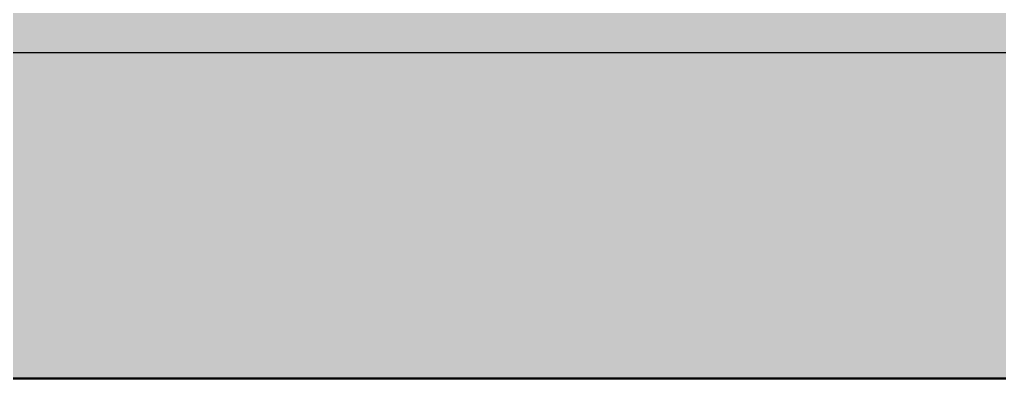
# Model space of a CAD drawing. Header units: inches. Extents: x -675 to 994, y 1246 to 1805.
# Drawn here: x 23.5 to 68.62, y 1423.24 to 1439.76 of the extents above; entities that cross this region are included whole.
import ezdxf

# ---------------------------------------------------------------- set-up
doc = ezdxf.new("R2010")
doc.units = ezdxf.units.IN
doc.header["$MEASUREMENT"] = 0
for name, color, linetype, lineweight in [('A-FLOR', 192, 'Continuous', 13), ('A-FLOR-MCUT', 51, 'Continuous', 25), ('A-FLOR-PATT', 8, 'Continuous', 50)]:
    doc.layers.add(name, color=color, linetype=linetype, lineweight=lineweight)

msp = doc.modelspace()

# ---------------------------------------------------------------- hatches: boundary and pattern name
at = {"layer": 'A-FLOR-PATT', "lineweight": 13}
h = msp.add_hatch(color=256, dxfattribs=at)
h.paths.add_polyline_path([(66.282, 1438.24), (388.845, 1438.24), (388.845, 1440.24), (-82.803, 1440.24), (-82.803, 1438.24), (63.044, 1438.24)], flags=0)
h.paths.add_polyline_path([(618.422, 1438.24), (618.422, 1440.24), (406.845, 1440.24), (406.845, 1438.24), (594.17, 1438.24)], flags=0)
h = msp.add_hatch(color=256, dxfattribs=at)
h.paths.add_polyline_path([(-82.803, 1423.24), (223.22, 1423.24), (223.22, 1438.24), (-82.803, 1438.24), (-82.803, 1423.486)], flags=0)
h.paths.add_polyline_path([(268.345, 1423.24), (268.345, 1438.24), (253.22, 1438.24), (253.22, 1423.24), (257.358, 1423.24)], flags=0)
h.paths.add_polyline_path([(360.992, 1423.24), (388.845, 1423.24), (388.845, 1438.24), (310.345, 1438.24), (310.345, 1423.24)], flags=0)
h.paths.add_polyline_path([(568.261, 1423.24), (618.422, 1423.24), (618.422, 1438.24), (406.845, 1438.24), (406.845, 1423.24), (464.627, 1423.24)], flags=0)

# ---------------------------------------------------------------- linework, layer by layer
at = {"layer": 'A-FLOR', "lineweight": 50}
msp.add_line((-226.469, 1423.24), (223.22, 1423.24), dxfattribs=at)
at = {"layer": 'A-FLOR-MCUT'}
msp.add_line((223.22, 1438.24), (-82.803, 1438.24), dxfattribs=at)

doc.saveas('drawing.dxf')
